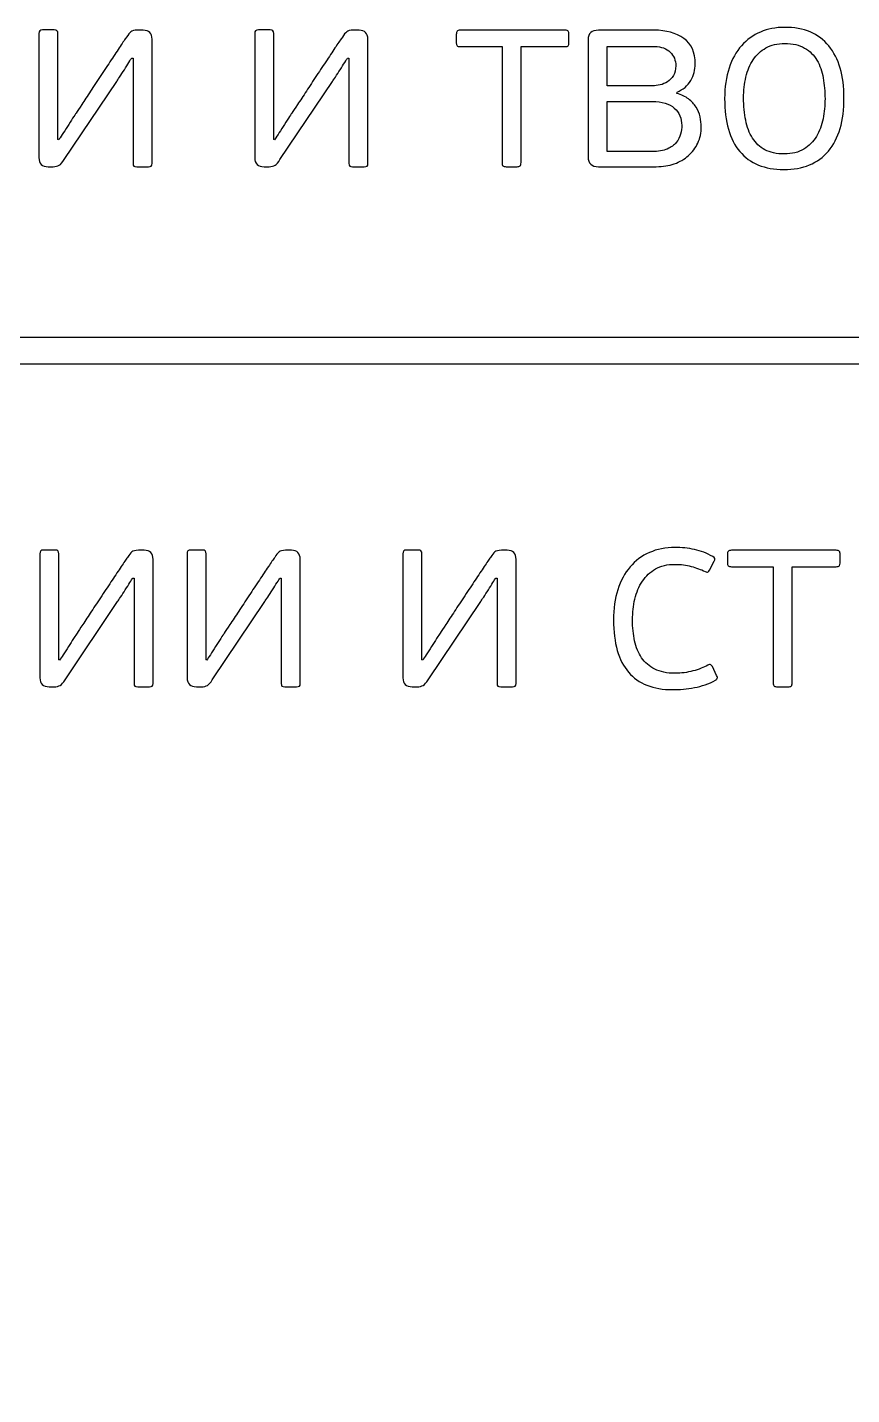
# Model space of a CAD drawing. Header units: centimetres. Extents: x -21.3 to 21.2, y -15.2 to 14.8.
# Drawn here: x 7.247 to 7.972, y -4.872 to -3.669 of the extents above; entities that cross this region are included whole.
import ezdxf

# ---------------------------------------------------------------- set-up
doc = ezdxf.new("R2010")
doc.units = ezdxf.units.CM
doc.header["$MEASUREMENT"] = 0
doc.layers.add('layer 1', color=7, linetype='Continuous')

msp = doc.modelspace()

# ---------------------------------------------------------------- linework, layer by layer
at = {"layer": 'layer 1', "color": 29}
for points, knots in [([(7.96519, -3.73098), (7.96519, -3.75141), (7.96062, -3.76704), (7.95151, -3.77787), (7.95151, -3.77787), (7.94236, -3.7887), (7.92929, -3.79411), (7.91225, -3.79411), (7.91225, -3.79411), (7.89536, -3.79411), (7.88248, -3.78881), (7.87355, -3.77821), (7.87355, -3.77821), (7.86468, -3.76761), (7.86021, -3.7521), (7.86021, -3.73167), (7.86021, -3.73167), (7.86021, -3.7216), (7.86151, -3.71264), (7.8641, -3.70479), (7.8641, -3.70479), (7.8667, -3.69694), (7.87031, -3.69038), (7.87504, -3.68512), (7.87504, -3.68512), (7.87977, -3.67986), (7.88534, -3.67586), (7.8917, -3.67311), (7.8917, -3.67311), (7.89811, -3.67037), (7.90516, -3.669), (7.91293, -3.669), (7.91293, -3.669), (7.92997, -3.669), (7.94294, -3.67445), (7.95185, -3.68535), (7.95185, -3.68535), (7.96074, -3.69625), (7.96519, -3.71146), (7.96519, -3.73098)], [0, 0, 0, 0, 0.0909091, 0.0909091, 0.0909091, 0.0909091, 0.1818182, 0.1818182, 0.1818182, 0.1818182, 0.2727273, 0.2727273, 0.2727273, 0.2727273, 0.3636364, 0.3636364, 0.3636364, 0.3636364, 0.4545455, 0.4545455, 0.4545455, 0.4545455, 0.5454545, 0.5454545, 0.5454545, 0.5454545, 0.6363636, 0.6363636, 0.6363636, 0.6363636, 0.7272727, 0.7272727, 0.7272727, 0.7272727, 0.8181818, 0.8181818, 0.8181818, 0.8181818, 1, 1, 1, 1]), ([(7.25707, -3.67449), (7.25707, -3.67235), (7.25814, -3.67129), (7.26027, -3.67129), (7.26027, -3.67129), (7.26027, -3.67129), (7.27057, -3.67129), (7.27057, -3.67129), (7.27057, -3.67129), (7.2727, -3.67129), (7.27377, -3.67235), (7.27377, -3.67449), (7.27377, -3.67449), (7.27377, -3.67449), (7.27377, -3.76781), (7.27377, -3.76781), (7.27377, -3.76781), (7.27377, -3.76781), (7.27446, -3.76804), (7.27446, -3.76804), (7.27446, -3.76804), (7.27507, -3.76712), (7.2761, -3.76556), (7.27755, -3.76334), (7.27755, -3.76334), (7.27899, -3.76113), (7.28052, -3.75877), (7.28212, -3.75625), (7.28212, -3.75625), (7.28372, -3.75374), (7.28524, -3.75134), (7.28669, -3.74905), (7.28669, -3.74905), (7.28814, -3.74676), (7.28917, -3.74524), (7.28978, -3.74447), (7.28978, -3.74447), (7.29085, -3.7428), (7.29253, -3.74025), (7.29481, -3.73681), (7.29481, -3.73681), (7.2971, -3.73338), (7.29965, -3.7295), (7.30248, -3.72515), (7.30248, -3.72515), (7.3053, -3.7208), (7.30831, -3.71623), (7.31151, -3.71142), (7.31151, -3.71142), (7.31471, -3.70662), (7.31776, -3.70205), (7.32066, -3.6977), (7.32066, -3.6977), (7.32356, -3.69336), (7.32619, -3.68939), (7.32855, -3.68581), (7.32855, -3.68581), (7.33091, -3.68222), (7.33278, -3.67952), (7.33415, -3.67769), (7.33415, -3.67769), (7.33553, -3.6754), (7.33678, -3.6738), (7.33793, -3.67288), (7.33793, -3.67288), (7.33907, -3.67197), (7.34102, -3.67151), (7.34376, -3.67151), (7.34376, -3.67151), (7.34376, -3.67151), (7.34879, -3.67151), (7.34879, -3.67151), (7.34879, -3.67151), (7.35398, -3.67151), (7.35657, -3.67418), (7.35657, -3.67952), (7.35657, -3.67952), (7.35657, -3.67952), (7.35657, -3.78862), (7.35657, -3.78862), (7.35657, -3.78862), (7.35657, -3.78984), (7.35634, -3.79064), (7.35588, -3.79102), (7.35588, -3.79102), (7.35543, -3.7914), (7.35459, -3.79159), (7.35336, -3.79159), (7.35336, -3.79159), (7.35336, -3.79159), (7.34307, -3.79159), (7.34307, -3.79159), (7.34307, -3.79159), (7.34185, -3.79159), (7.34102, -3.7914), (7.34056, -3.79102), (7.34056, -3.79102), (7.3401, -3.79064), (7.33987, -3.78984), (7.33987, -3.78862), (7.33987, -3.78862), (7.33987, -3.78862), (7.33987, -3.69599), (7.33987, -3.69599), (7.33987, -3.69599), (7.33987, -3.69599), (7.33873, -3.69599), (7.33873, -3.69599), (7.33873, -3.69599), (7.33827, -3.6966), (7.33743, -3.69789), (7.33621, -3.69987), (7.33621, -3.69987), (7.33499, -3.70186), (7.33366, -3.70399), (7.33221, -3.70628), (7.33221, -3.70628), (7.33076, -3.70856), (7.32939, -3.7107), (7.32809, -3.71269), (7.32809, -3.71269), (7.3268, -3.71466), (7.32592, -3.71596), (7.32546, -3.71657), (7.32546, -3.71657), (7.32546, -3.71657), (7.27926, -3.78542), (7.27926, -3.78542), (7.27926, -3.78542), (7.27773, -3.78786), (7.27629, -3.7895), (7.27492, -3.79033), (7.27492, -3.79033), (7.27354, -3.79117), (7.27179, -3.79159), (7.26966, -3.79159), (7.26966, -3.79159), (7.26966, -3.79159), (7.26531, -3.79159), (7.26531, -3.79159), (7.26531, -3.79159), (7.25982, -3.79159), (7.25707, -3.78893), (7.25707, -3.78359), (7.25707, -3.78359), (7.25707, -3.78359), (7.25707, -3.67449), (7.25707, -3.67449)], [0, 0, 0, 0, 0.0263158, 0.0263158, 0.0263158, 0.0263158, 0.0526316, 0.0526316, 0.0526316, 0.0526316, 0.0789474, 0.0789474, 0.0789474, 0.0789474, 0.1052632, 0.1052632, 0.1052632, 0.1052632, 0.1315789, 0.1315789, 0.1315789, 0.1315789, 0.1578947, 0.1578947, 0.1578947, 0.1578947, 0.1842105, 0.1842105, 0.1842105, 0.1842105, 0.2105263, 0.2105263, 0.2105263, 0.2105263, 0.2368421, 0.2368421, 0.2368421, 0.2368421, 0.2631579, 0.2631579, 0.2631579, 0.2631579, 0.2894737, 0.2894737, 0.2894737, 0.2894737, 0.3157895, 0.3157895, 0.3157895, 0.3157895, 0.3421053, 0.3421053, 0.3421053, 0.3421053, 0.3684211, 0.3684211, 0.3684211, 0.3684211, 0.3947368, 0.3947368, 0.3947368, 0.3947368, 0.4210526, 0.4210526, 0.4210526, 0.4210526, 0.4473684, 0.4473684, 0.4473684, 0.4473684, 0.4736842, 0.4736842, 0.4736842, 0.4736842, 0.5, 0.5, 0.5, 0.5, 0.5263158, 0.5263158, 0.5263158, 0.5263158, 0.5526316, 0.5526316, 0.5526316, 0.5526316, 0.5789474, 0.5789474, 0.5789474, 0.5789474, 0.6052632, 0.6052632, 0.6052632, 0.6052632, 0.6315789, 0.6315789, 0.6315789, 0.6315789, 0.6578947, 0.6578947, 0.6578947, 0.6578947, 0.6842105, 0.6842105, 0.6842105, 0.6842105, 0.7105263, 0.7105263, 0.7105263, 0.7105263, 0.7368421, 0.7368421, 0.7368421, 0.7368421, 0.7631579, 0.7631579, 0.7631579, 0.7631579, 0.7894737, 0.7894737, 0.7894737, 0.7894737, 0.8157895, 0.8157895, 0.8157895, 0.8157895, 0.8421053, 0.8421053, 0.8421053, 0.8421053, 0.8684211, 0.8684211, 0.8684211, 0.8684211, 0.8947368, 0.8947368, 0.8947368, 0.8947368, 0.9210526, 0.9210526, 0.9210526, 0.9210526, 0.9473684, 0.9473684, 0.9473684, 0.9473684, 1, 1, 1, 1]), ([(7.44691, -3.67449), (7.44691, -3.67235), (7.44798, -3.67129), (7.45011, -3.67129), (7.45011, -3.67129), (7.45011, -3.67129), (7.46041, -3.67129), (7.46041, -3.67129), (7.46041, -3.67129), (7.46254, -3.67129), (7.46361, -3.67235), (7.46361, -3.67449), (7.46361, -3.67449), (7.46361, -3.67449), (7.46361, -3.76781), (7.46361, -3.76781), (7.46361, -3.76781), (7.46361, -3.76781), (7.4643, -3.76804), (7.4643, -3.76804), (7.4643, -3.76804), (7.46491, -3.76712), (7.46594, -3.76556), (7.46739, -3.76334), (7.46739, -3.76334), (7.46883, -3.76113), (7.47036, -3.75877), (7.47196, -3.75625), (7.47196, -3.75625), (7.47356, -3.75374), (7.47508, -3.75134), (7.47653, -3.74905), (7.47653, -3.74905), (7.47798, -3.74676), (7.47901, -3.74524), (7.47962, -3.74447), (7.47962, -3.74447), (7.48069, -3.7428), (7.48237, -3.74025), (7.48465, -3.73681), (7.48465, -3.73681), (7.48694, -3.73338), (7.48949, -3.7295), (7.49232, -3.72515), (7.49232, -3.72515), (7.49514, -3.7208), (7.49815, -3.71623), (7.50135, -3.71142), (7.50135, -3.71142), (7.50455, -3.70662), (7.5076, -3.70205), (7.5105, -3.6977), (7.5105, -3.6977), (7.5134, -3.69336), (7.51603, -3.68939), (7.51839, -3.68581), (7.51839, -3.68581), (7.52075, -3.68222), (7.52262, -3.67952), (7.52399, -3.67769), (7.52399, -3.67769), (7.52537, -3.6754), (7.52662, -3.6738), (7.52777, -3.67288), (7.52777, -3.67288), (7.52891, -3.67197), (7.53086, -3.67151), (7.5336, -3.67151), (7.5336, -3.67151), (7.5336, -3.67151), (7.53863, -3.67151), (7.53863, -3.67151), (7.53863, -3.67151), (7.54382, -3.67151), (7.54641, -3.67418), (7.54641, -3.67952), (7.54641, -3.67952), (7.54641, -3.67952), (7.54641, -3.78862), (7.54641, -3.78862), (7.54641, -3.78862), (7.54641, -3.78984), (7.54618, -3.79064), (7.54572, -3.79102), (7.54572, -3.79102), (7.54526, -3.7914), (7.54443, -3.79159), (7.5432, -3.79159), (7.5432, -3.79159), (7.5432, -3.79159), (7.53291, -3.79159), (7.53291, -3.79159), (7.53291, -3.79159), (7.53169, -3.79159), (7.53086, -3.7914), (7.5304, -3.79102), (7.5304, -3.79102), (7.52994, -3.79064), (7.52971, -3.78984), (7.52971, -3.78862), (7.52971, -3.78862), (7.52971, -3.78862), (7.52971, -3.69599), (7.52971, -3.69599), (7.52971, -3.69599), (7.52971, -3.69599), (7.52857, -3.69599), (7.52857, -3.69599), (7.52857, -3.69599), (7.52811, -3.6966), (7.52727, -3.69789), (7.52605, -3.69987), (7.52605, -3.69987), (7.52483, -3.70186), (7.5235, -3.70399), (7.52205, -3.70628), (7.52205, -3.70628), (7.5206, -3.70856), (7.51923, -3.7107), (7.51793, -3.71269), (7.51793, -3.71269), (7.51664, -3.71466), (7.51576, -3.71596), (7.5153, -3.71657), (7.5153, -3.71657), (7.5153, -3.71657), (7.4691, -3.78542), (7.4691, -3.78542), (7.4691, -3.78542), (7.46757, -3.78786), (7.46613, -3.7895), (7.46476, -3.79033), (7.46476, -3.79033), (7.46338, -3.79117), (7.46163, -3.79159), (7.4595, -3.79159), (7.4595, -3.79159), (7.4595, -3.79159), (7.45515, -3.79159), (7.45515, -3.79159), (7.45515, -3.79159), (7.44966, -3.79159), (7.44691, -3.78893), (7.44691, -3.78359), (7.44691, -3.78359), (7.44691, -3.78359), (7.44691, -3.67449), (7.44691, -3.67449)], [0, 0, 0, 0, 0.0263158, 0.0263158, 0.0263158, 0.0263158, 0.0526316, 0.0526316, 0.0526316, 0.0526316, 0.0789474, 0.0789474, 0.0789474, 0.0789474, 0.1052632, 0.1052632, 0.1052632, 0.1052632, 0.1315789, 0.1315789, 0.1315789, 0.1315789, 0.1578947, 0.1578947, 0.1578947, 0.1578947, 0.1842105, 0.1842105, 0.1842105, 0.1842105, 0.2105263, 0.2105263, 0.2105263, 0.2105263, 0.2368421, 0.2368421, 0.2368421, 0.2368421, 0.2631579, 0.2631579, 0.2631579, 0.2631579, 0.2894737, 0.2894737, 0.2894737, 0.2894737, 0.3157895, 0.3157895, 0.3157895, 0.3157895, 0.3421053, 0.3421053, 0.3421053, 0.3421053, 0.3684211, 0.3684211, 0.3684211, 0.3684211, 0.3947368, 0.3947368, 0.3947368, 0.3947368, 0.4210526, 0.4210526, 0.4210526, 0.4210526, 0.4473684, 0.4473684, 0.4473684, 0.4473684, 0.4736842, 0.4736842, 0.4736842, 0.4736842, 0.5, 0.5, 0.5, 0.5, 0.5263158, 0.5263158, 0.5263158, 0.5263158, 0.5526316, 0.5526316, 0.5526316, 0.5526316, 0.5789474, 0.5789474, 0.5789474, 0.5789474, 0.6052632, 0.6052632, 0.6052632, 0.6052632, 0.6315789, 0.6315789, 0.6315789, 0.6315789, 0.6578947, 0.6578947, 0.6578947, 0.6578947, 0.6842105, 0.6842105, 0.6842105, 0.6842105, 0.7105263, 0.7105263, 0.7105263, 0.7105263, 0.7368421, 0.7368421, 0.7368421, 0.7368421, 0.7631579, 0.7631579, 0.7631579, 0.7631579, 0.7894737, 0.7894737, 0.7894737, 0.7894737, 0.8157895, 0.8157895, 0.8157895, 0.8157895, 0.8421053, 0.8421053, 0.8421053, 0.8421053, 0.8684211, 0.8684211, 0.8684211, 0.8684211, 0.8947368, 0.8947368, 0.8947368, 0.8947368, 0.9210526, 0.9210526, 0.9210526, 0.9210526, 0.9473684, 0.9473684, 0.9473684, 0.9473684, 1, 1, 1, 1]), ([(7.68112, -3.78793), (7.68112, -3.78946), (7.68086, -3.79045), (7.68032, -3.7909), (7.68032, -3.7909), (7.67979, -3.79136), (7.67888, -3.79159), (7.67766, -3.79159), (7.67766, -3.79159), (7.67766, -3.79159), (7.66812, -3.79159), (7.66812, -3.79159), (7.66812, -3.79159), (7.66676, -3.79159), (7.66576, -3.79136), (7.66523, -3.7909), (7.66523, -3.7909), (7.6647, -3.79045), (7.66443, -3.78946), (7.66443, -3.78793), (7.66443, -3.78793), (7.66443, -3.78793), (7.66443, -3.68592), (7.66443, -3.68592), (7.66443, -3.68592), (7.66443, -3.68592), (7.62783, -3.68592), (7.62783, -3.68592), (7.62783, -3.68592), (7.62631, -3.68592), (7.62532, -3.68565), (7.62486, -3.68512), (7.62486, -3.68512), (7.6244, -3.68459), (7.62418, -3.68379), (7.62418, -3.68272), (7.62418, -3.68272), (7.62418, -3.68272), (7.62418, -3.67517), (7.62418, -3.67517), (7.62418, -3.67517), (7.62418, -3.67395), (7.6244, -3.67304), (7.62486, -3.67243), (7.62486, -3.67243), (7.62532, -3.67182), (7.62631, -3.67151), (7.62783, -3.67151), (7.62783, -3.67151), (7.62783, -3.67151), (7.71978, -3.67151), (7.71978, -3.67151), (7.71978, -3.67151), (7.7213, -3.67151), (7.72226, -3.67182), (7.72264, -3.67243), (7.72264, -3.67243), (7.72302, -3.67304), (7.72321, -3.67395), (7.72321, -3.67517), (7.72321, -3.67517), (7.72321, -3.67517), (7.72321, -3.68272), (7.72321, -3.68272), (7.72321, -3.68272), (7.72321, -3.68379), (7.72302, -3.68459), (7.72264, -3.68512), (7.72264, -3.68512), (7.72226, -3.68565), (7.7213, -3.68592), (7.71978, -3.68592), (7.71978, -3.68592), (7.71978, -3.68592), (7.68112, -3.68592), (7.68112, -3.68592), (7.68112, -3.68592), (7.68112, -3.68592), (7.68112, -3.78793), (7.68112, -3.78793)], [0, 0, 0, 0, 0.047619, 0.047619, 0.047619, 0.047619, 0.0952381, 0.0952381, 0.0952381, 0.0952381, 0.1428571, 0.1428571, 0.1428571, 0.1428571, 0.1904762, 0.1904762, 0.1904762, 0.1904762, 0.2380952, 0.2380952, 0.2380952, 0.2380952, 0.2857143, 0.2857143, 0.2857143, 0.2857143, 0.3333333, 0.3333333, 0.3333333, 0.3333333, 0.3809524, 0.3809524, 0.3809524, 0.3809524, 0.4285714, 0.4285714, 0.4285714, 0.4285714, 0.4761905, 0.4761905, 0.4761905, 0.4761905, 0.5238095, 0.5238095, 0.5238095, 0.5238095, 0.5714286, 0.5714286, 0.5714286, 0.5714286, 0.6190476, 0.6190476, 0.6190476, 0.6190476, 0.6666667, 0.6666667, 0.6666667, 0.6666667, 0.7142857, 0.7142857, 0.7142857, 0.7142857, 0.7619048, 0.7619048, 0.7619048, 0.7619048, 0.8095238, 0.8095238, 0.8095238, 0.8095238, 0.8571429, 0.8571429, 0.8571429, 0.8571429, 0.9047619, 0.9047619, 0.9047619, 0.9047619, 1, 1, 1, 1]), ([(7.81813, -3.72709), (7.82225, -3.72831), (7.82568, -3.72995), (7.82842, -3.73201), (7.82842, -3.73201), (7.83117, -3.73407), (7.83338, -3.73643), (7.83505, -3.7391), (7.83505, -3.7391), (7.83673, -3.74177), (7.83791, -3.74463), (7.8386, -3.74768), (7.8386, -3.74768), (7.83929, -3.75073), (7.83963, -3.7537), (7.83963, -3.7566), (7.83963, -3.7566), (7.83963, -3.76178), (7.83864, -3.76651), (7.83666, -3.77078), (7.83666, -3.77078), (7.83467, -3.77505), (7.83193, -3.77875), (7.82842, -3.78187), (7.82842, -3.78187), (7.82491, -3.785), (7.82076, -3.7874), (7.81596, -3.78907), (7.81596, -3.78907), (7.81116, -3.79075), (7.80586, -3.79159), (7.80006, -3.79159), (7.80006, -3.79159), (7.80006, -3.79159), (7.74928, -3.79159), (7.74928, -3.79159), (7.74928, -3.79159), (7.74318, -3.79159), (7.74014, -3.78877), (7.74014, -3.78313), (7.74014, -3.78313), (7.74014, -3.78313), (7.74014, -3.67998), (7.74014, -3.67998), (7.74014, -3.67998), (7.74014, -3.67433), (7.74318, -3.67151), (7.74928, -3.67151), (7.74928, -3.67151), (7.74928, -3.67151), (7.79823, -3.67151), (7.79823, -3.67151), (7.79823, -3.67151), (7.80876, -3.67151), (7.8174, -3.67392), (7.82419, -3.67872), (7.82419, -3.67872), (7.83098, -3.68352), (7.83437, -3.69103), (7.83437, -3.70125), (7.83437, -3.70125), (7.83437, -3.70628), (7.83303, -3.71112), (7.83037, -3.71577), (7.83037, -3.71577), (7.8277, -3.72042), (7.8237, -3.72381), (7.81836, -3.72595), (7.81836, -3.72595), (7.81836, -3.72595), (7.81813, -3.72709), (7.81813, -3.72709)], [0, 0, 0, 0, 0.0526316, 0.0526316, 0.0526316, 0.0526316, 0.1052632, 0.1052632, 0.1052632, 0.1052632, 0.1578947, 0.1578947, 0.1578947, 0.1578947, 0.2105263, 0.2105263, 0.2105263, 0.2105263, 0.2631579, 0.2631579, 0.2631579, 0.2631579, 0.3157895, 0.3157895, 0.3157895, 0.3157895, 0.3684211, 0.3684211, 0.3684211, 0.3684211, 0.4210526, 0.4210526, 0.4210526, 0.4210526, 0.4736842, 0.4736842, 0.4736842, 0.4736842, 0.5263158, 0.5263158, 0.5263158, 0.5263158, 0.5789474, 0.5789474, 0.5789474, 0.5789474, 0.6315789, 0.6315789, 0.6315789, 0.6315789, 0.6842105, 0.6842105, 0.6842105, 0.6842105, 0.7368421, 0.7368421, 0.7368421, 0.7368421, 0.7894737, 0.7894737, 0.7894737, 0.7894737, 0.8421053, 0.8421053, 0.8421053, 0.8421053, 0.8947368, 0.8947368, 0.8947368, 0.8947368, 1, 1, 1, 1]), ([(7.75683, -3.72046), (7.75683, -3.72046), (7.79709, -3.72046), (7.79709, -3.72046), (7.79709, -3.72046), (7.79892, -3.72046), (7.80102, -3.72019), (7.80338, -3.71966), (7.80338, -3.71966), (7.80574, -3.71913), (7.80795, -3.71817), (7.81001, -3.71684), (7.81001, -3.71684), (7.81207, -3.71546), (7.81379, -3.71364), (7.81516, -3.71139), (7.81516, -3.71139), (7.81653, -3.7091), (7.81722, -3.7062), (7.81722, -3.70273), (7.81722, -3.70273), (7.81722, -3.69804), (7.81558, -3.69408), (7.8123, -3.6908), (7.8123, -3.6908), (7.80902, -3.68756), (7.80448, -3.68592), (7.79869, -3.68592), (7.79869, -3.68592), (7.79869, -3.68592), (7.75683, -3.68592), (7.75683, -3.68592), (7.75683, -3.68592), (7.75683, -3.68592), (7.75683, -3.72046), (7.75683, -3.72046)], [0, 0, 0, 0, 0.1, 0.1, 0.1, 0.1, 0.2, 0.2, 0.2, 0.2, 0.3, 0.3, 0.3, 0.3, 0.4, 0.4, 0.4, 0.4, 0.5, 0.5, 0.5, 0.5, 0.6, 0.6, 0.6, 0.6, 0.7, 0.7, 0.7, 0.7, 0.8, 0.8, 0.8, 0.8, 1, 1, 1, 1]), ([(7.9485, -3.73178), (7.9485, -3.72553), (7.94797, -3.71943), (7.9469, -3.71356), (7.9469, -3.71356), (7.94583, -3.70765), (7.944, -3.70247), (7.94141, -3.69797), (7.94141, -3.69797), (7.93882, -3.69347), (7.9352, -3.68985), (7.93055, -3.68718), (7.93055, -3.68718), (7.9259, -3.68451), (7.92006, -3.68318), (7.91305, -3.68318), (7.91305, -3.68318), (7.90664, -3.68318), (7.90115, -3.68447), (7.89658, -3.68707), (7.89658, -3.68707), (7.89201, -3.68966), (7.88827, -3.69316), (7.88537, -3.69751), (7.88537, -3.69751), (7.88248, -3.70186), (7.88034, -3.70693), (7.87897, -3.71276), (7.87897, -3.71276), (7.8776, -3.71855), (7.87691, -3.72469), (7.87691, -3.73109), (7.87691, -3.73109), (7.87691, -3.73826), (7.87752, -3.74486), (7.87874, -3.7508), (7.87874, -3.7508), (7.87996, -3.75679), (7.88194, -3.76197), (7.88469, -3.76639), (7.88469, -3.76639), (7.88743, -3.77082), (7.89109, -3.77428), (7.89567, -3.77673), (7.89567, -3.77673), (7.90024, -3.77916), (7.90588, -3.78038), (7.91259, -3.78038), (7.91259, -3.78038), (7.91945, -3.78038), (7.92521, -3.77897), (7.92986, -3.77616), (7.92986, -3.77616), (7.93451, -3.77333), (7.93821, -3.7696), (7.94095, -3.76502), (7.94095, -3.76502), (7.9437, -3.76045), (7.94564, -3.75522), (7.94678, -3.74943), (7.94678, -3.74943), (7.94793, -3.74363), (7.9485, -3.73773), (7.9485, -3.73178)], [0, 0, 0, 0, 0.0588235, 0.0588235, 0.0588235, 0.0588235, 0.1176471, 0.1176471, 0.1176471, 0.1176471, 0.1764706, 0.1764706, 0.1764706, 0.1764706, 0.2352941, 0.2352941, 0.2352941, 0.2352941, 0.2941176, 0.2941176, 0.2941176, 0.2941176, 0.3529412, 0.3529412, 0.3529412, 0.3529412, 0.4117647, 0.4117647, 0.4117647, 0.4117647, 0.4705882, 0.4705882, 0.4705882, 0.4705882, 0.5294118, 0.5294118, 0.5294118, 0.5294118, 0.5882353, 0.5882353, 0.5882353, 0.5882353, 0.6470588, 0.6470588, 0.6470588, 0.6470588, 0.7058824, 0.7058824, 0.7058824, 0.7058824, 0.7647059, 0.7647059, 0.7647059, 0.7647059, 0.8235294, 0.8235294, 0.8235294, 0.8235294, 0.8823529, 0.8823529, 0.8823529, 0.8823529, 1, 1, 1, 1]), ([(7.82248, -3.75545), (7.82248, -3.74905), (7.8203, -3.7439), (7.81596, -3.74002), (7.81596, -3.74002), (7.81161, -3.73613), (7.80509, -3.73418), (7.7964, -3.73418), (7.7964, -3.73418), (7.7964, -3.73418), (7.75683, -3.73418), (7.75683, -3.73418), (7.75683, -3.73418), (7.75683, -3.73418), (7.75683, -3.77833), (7.75683, -3.77833), (7.75683, -3.77833), (7.75683, -3.77833), (7.7964, -3.77833), (7.7964, -3.77833), (7.7964, -3.77833), (7.80189, -3.77833), (7.80635, -3.77756), (7.80978, -3.77604), (7.80978, -3.77604), (7.81321, -3.77451), (7.81584, -3.77261), (7.81767, -3.77032), (7.81767, -3.77032), (7.8195, -3.76804), (7.82076, -3.76556), (7.82145, -3.76289), (7.82145, -3.76289), (7.82213, -3.76022), (7.82248, -3.75774), (7.82248, -3.75545)], [0, 0, 0, 0, 0.1, 0.1, 0.1, 0.1, 0.2, 0.2, 0.2, 0.2, 0.3, 0.3, 0.3, 0.3, 0.4, 0.4, 0.4, 0.4, 0.5, 0.5, 0.5, 0.5, 0.6, 0.6, 0.6, 0.6, 0.7, 0.7, 0.7, 0.7, 0.8, 0.8, 0.8, 0.8, 1, 1, 1, 1]), ([(3.2485, -3.96525), (3.2485, -3.96525), (10.17123, -3.96525), (10.17123, -3.96525), (10.17123, -3.96525), (10.17123, -3.96525), (10.17123, -3.94149), (10.17123, -3.94149), (10.17123, -3.94149), (10.17123, -3.94149), (3.2485, -3.94149), (3.2485, -3.94149), (3.2485, -3.94149), (3.2485, -3.94149), (3.2485, -3.96525), (3.2485, -3.96525)], [0, 0, 0, 0, 0.2, 0.2, 0.2, 0.2, 0.4, 0.4, 0.4, 0.4, 0.6, 0.6, 0.6, 0.6, 1, 1, 1, 1]), ([(7.25794, -4.13212), (7.25794, -4.12998), (7.25901, -4.12892), (7.26114, -4.12892), (7.26114, -4.12892), (7.26114, -4.12892), (7.27144, -4.12892), (7.27144, -4.12892), (7.27144, -4.12892), (7.27357, -4.12892), (7.27464, -4.12998), (7.27464, -4.13212), (7.27464, -4.13212), (7.27464, -4.13212), (7.27464, -4.22544), (7.27464, -4.22544), (7.27464, -4.22544), (7.27464, -4.22544), (7.27532, -4.22567), (7.27532, -4.22567), (7.27532, -4.22567), (7.27594, -4.22475), (7.27696, -4.22319), (7.27841, -4.22098), (7.27841, -4.22098), (7.27986, -4.21877), (7.28138, -4.21641), (7.28299, -4.21389), (7.28299, -4.21389), (7.28459, -4.21137), (7.28611, -4.20897), (7.28756, -4.20668), (7.28756, -4.20668), (7.28901, -4.2044), (7.29004, -4.20287), (7.29065, -4.20211), (7.29065, -4.20211), (7.29172, -4.20043), (7.29339, -4.19788), (7.29568, -4.19445), (7.29568, -4.19445), (7.29797, -4.19102), (7.30052, -4.18713), (7.30334, -4.18278), (7.30334, -4.18278), (7.30616, -4.17844), (7.30917, -4.17386), (7.31238, -4.16906), (7.31238, -4.16906), (7.31558, -4.16426), (7.31863, -4.15968), (7.32153, -4.15534), (7.32153, -4.15534), (7.32442, -4.15099), (7.32705, -4.14702), (7.32942, -4.14344), (7.32942, -4.14344), (7.33178, -4.13986), (7.33365, -4.13715), (7.33502, -4.13532), (7.33502, -4.13532), (7.33639, -4.13303), (7.33765, -4.13143), (7.33879, -4.13052), (7.33879, -4.13052), (7.33994, -4.1296), (7.34188, -4.12915), (7.34463, -4.12915), (7.34463, -4.12915), (7.34463, -4.12915), (7.34966, -4.12915), (7.34966, -4.12915), (7.34966, -4.12915), (7.35484, -4.12915), (7.35744, -4.13182), (7.35744, -4.13715), (7.35744, -4.13715), (7.35744, -4.13715), (7.35744, -4.24625), (7.35744, -4.24625), (7.35744, -4.24625), (7.35744, -4.24747), (7.35721, -4.24827), (7.35675, -4.24866), (7.35675, -4.24866), (7.35629, -4.24904), (7.35545, -4.24923), (7.35424, -4.24923), (7.35424, -4.24923), (7.35424, -4.24923), (7.34394, -4.24923), (7.34394, -4.24923), (7.34394, -4.24923), (7.34272, -4.24923), (7.34188, -4.24904), (7.34142, -4.24866), (7.34142, -4.24866), (7.34097, -4.24827), (7.34074, -4.24747), (7.34074, -4.24625), (7.34074, -4.24625), (7.34074, -4.24625), (7.34074, -4.15362), (7.34074, -4.15362), (7.34074, -4.15362), (7.34074, -4.15362), (7.33959, -4.15362), (7.33959, -4.15362), (7.33959, -4.15362), (7.33914, -4.15423), (7.3383, -4.15553), (7.33708, -4.15751), (7.33708, -4.15751), (7.33586, -4.15949), (7.33453, -4.16163), (7.33308, -4.16391), (7.33308, -4.16391), (7.33163, -4.1662), (7.33026, -4.16834), (7.32896, -4.17032), (7.32896, -4.17032), (7.32766, -4.1723), (7.32679, -4.1736), (7.32633, -4.1742), (7.32633, -4.1742), (7.32633, -4.1742), (7.28013, -4.24305), (7.28013, -4.24305), (7.28013, -4.24305), (7.2786, -4.24549), (7.27715, -4.24713), (7.27578, -4.24797), (7.27578, -4.24797), (7.27441, -4.24881), (7.27265, -4.24923), (7.27052, -4.24923), (7.27052, -4.24923), (7.27052, -4.24923), (7.26618, -4.24923), (7.26618, -4.24923), (7.26618, -4.24923), (7.26069, -4.24923), (7.25794, -4.24656), (7.25794, -4.24122), (7.25794, -4.24122), (7.25794, -4.24122), (7.25794, -4.13212), (7.25794, -4.13212)], [0, 0, 0, 0, 0.0263158, 0.0263158, 0.0263158, 0.0263158, 0.0526316, 0.0526316, 0.0526316, 0.0526316, 0.0789474, 0.0789474, 0.0789474, 0.0789474, 0.1052632, 0.1052632, 0.1052632, 0.1052632, 0.1315789, 0.1315789, 0.1315789, 0.1315789, 0.1578947, 0.1578947, 0.1578947, 0.1578947, 0.1842105, 0.1842105, 0.1842105, 0.1842105, 0.2105263, 0.2105263, 0.2105263, 0.2105263, 0.2368421, 0.2368421, 0.2368421, 0.2368421, 0.2631579, 0.2631579, 0.2631579, 0.2631579, 0.2894737, 0.2894737, 0.2894737, 0.2894737, 0.3157895, 0.3157895, 0.3157895, 0.3157895, 0.3421053, 0.3421053, 0.3421053, 0.3421053, 0.3684211, 0.3684211, 0.3684211, 0.3684211, 0.3947368, 0.3947368, 0.3947368, 0.3947368, 0.4210526, 0.4210526, 0.4210526, 0.4210526, 0.4473684, 0.4473684, 0.4473684, 0.4473684, 0.4736842, 0.4736842, 0.4736842, 0.4736842, 0.5, 0.5, 0.5, 0.5, 0.5263158, 0.5263158, 0.5263158, 0.5263158, 0.5526316, 0.5526316, 0.5526316, 0.5526316, 0.5789474, 0.5789474, 0.5789474, 0.5789474, 0.6052632, 0.6052632, 0.6052632, 0.6052632, 0.6315789, 0.6315789, 0.6315789, 0.6315789, 0.6578947, 0.6578947, 0.6578947, 0.6578947, 0.6842105, 0.6842105, 0.6842105, 0.6842105, 0.7105263, 0.7105263, 0.7105263, 0.7105263, 0.7368421, 0.7368421, 0.7368421, 0.7368421, 0.7631579, 0.7631579, 0.7631579, 0.7631579, 0.7894737, 0.7894737, 0.7894737, 0.7894737, 0.8157895, 0.8157895, 0.8157895, 0.8157895, 0.8421053, 0.8421053, 0.8421053, 0.8421053, 0.8684211, 0.8684211, 0.8684211, 0.8684211, 0.8947368, 0.8947368, 0.8947368, 0.8947368, 0.9210526, 0.9210526, 0.9210526, 0.9210526, 0.9473684, 0.9473684, 0.9473684, 0.9473684, 1, 1, 1, 1]), ([(7.3874, -4.13212), (7.3874, -4.12998), (7.38847, -4.12892), (7.3906, -4.12892), (7.3906, -4.12892), (7.3906, -4.12892), (7.4009, -4.12892), (7.4009, -4.12892), (7.4009, -4.12892), (7.40303, -4.12892), (7.4041, -4.12998), (7.4041, -4.13212), (7.4041, -4.13212), (7.4041, -4.13212), (7.4041, -4.22544), (7.4041, -4.22544), (7.4041, -4.22544), (7.4041, -4.22544), (7.40478, -4.22567), (7.40478, -4.22567), (7.40478, -4.22567), (7.40539, -4.22475), (7.40642, -4.22319), (7.40787, -4.22098), (7.40787, -4.22098), (7.40932, -4.21877), (7.41084, -4.21641), (7.41244, -4.21389), (7.41244, -4.21389), (7.41405, -4.21137), (7.41557, -4.20897), (7.41702, -4.20668), (7.41702, -4.20668), (7.41847, -4.2044), (7.4195, -4.20287), (7.42011, -4.20211), (7.42011, -4.20211), (7.42118, -4.20043), (7.42285, -4.19788), (7.42514, -4.19445), (7.42514, -4.19445), (7.42742, -4.19102), (7.42998, -4.18713), (7.4328, -4.18278), (7.4328, -4.18278), (7.43562, -4.17844), (7.43863, -4.17386), (7.44184, -4.16906), (7.44184, -4.16906), (7.44504, -4.16426), (7.44808, -4.15968), (7.45098, -4.15534), (7.45098, -4.15534), (7.45388, -4.15099), (7.45651, -4.14702), (7.45888, -4.14344), (7.45888, -4.14344), (7.46124, -4.13986), (7.46311, -4.13715), (7.46448, -4.13532), (7.46448, -4.13532), (7.46585, -4.13303), (7.46711, -4.13143), (7.46825, -4.13052), (7.46825, -4.13052), (7.4694, -4.1296), (7.47134, -4.12915), (7.47408, -4.12915), (7.47408, -4.12915), (7.47408, -4.12915), (7.47912, -4.12915), (7.47912, -4.12915), (7.47912, -4.12915), (7.4843, -4.12915), (7.48689, -4.13182), (7.48689, -4.13715), (7.48689, -4.13715), (7.48689, -4.13715), (7.48689, -4.24625), (7.48689, -4.24625), (7.48689, -4.24625), (7.48689, -4.24747), (7.48667, -4.24827), (7.48621, -4.24866), (7.48621, -4.24866), (7.48575, -4.24904), (7.48491, -4.24923), (7.48369, -4.24923), (7.48369, -4.24923), (7.48369, -4.24923), (7.4734, -4.24923), (7.4734, -4.24923), (7.4734, -4.24923), (7.47218, -4.24923), (7.47134, -4.24904), (7.47088, -4.24866), (7.47088, -4.24866), (7.47043, -4.24827), (7.4702, -4.24747), (7.4702, -4.24625), (7.4702, -4.24625), (7.4702, -4.24625), (7.4702, -4.15362), (7.4702, -4.15362), (7.4702, -4.15362), (7.4702, -4.15362), (7.46905, -4.15362), (7.46905, -4.15362), (7.46905, -4.15362), (7.4686, -4.15423), (7.46776, -4.15553), (7.46654, -4.15751), (7.46654, -4.15751), (7.46532, -4.15949), (7.46398, -4.16163), (7.46253, -4.16391), (7.46253, -4.16391), (7.46108, -4.1662), (7.45972, -4.16834), (7.45842, -4.17032), (7.45842, -4.17032), (7.45712, -4.1723), (7.45625, -4.1736), (7.45579, -4.1742), (7.45579, -4.1742), (7.45579, -4.1742), (7.40959, -4.24305), (7.40959, -4.24305), (7.40959, -4.24305), (7.40806, -4.24549), (7.40661, -4.24713), (7.40524, -4.24797), (7.40524, -4.24797), (7.40387, -4.24881), (7.40211, -4.24923), (7.39998, -4.24923), (7.39998, -4.24923), (7.39998, -4.24923), (7.39563, -4.24923), (7.39563, -4.24923), (7.39563, -4.24923), (7.39015, -4.24923), (7.3874, -4.24656), (7.3874, -4.24122), (7.3874, -4.24122), (7.3874, -4.24122), (7.3874, -4.13212), (7.3874, -4.13212)], [0, 0, 0, 0, 0.0263158, 0.0263158, 0.0263158, 0.0263158, 0.0526316, 0.0526316, 0.0526316, 0.0526316, 0.0789474, 0.0789474, 0.0789474, 0.0789474, 0.1052632, 0.1052632, 0.1052632, 0.1052632, 0.1315789, 0.1315789, 0.1315789, 0.1315789, 0.1578947, 0.1578947, 0.1578947, 0.1578947, 0.1842105, 0.1842105, 0.1842105, 0.1842105, 0.2105263, 0.2105263, 0.2105263, 0.2105263, 0.2368421, 0.2368421, 0.2368421, 0.2368421, 0.2631579, 0.2631579, 0.2631579, 0.2631579, 0.2894737, 0.2894737, 0.2894737, 0.2894737, 0.3157895, 0.3157895, 0.3157895, 0.3157895, 0.3421053, 0.3421053, 0.3421053, 0.3421053, 0.3684211, 0.3684211, 0.3684211, 0.3684211, 0.3947368, 0.3947368, 0.3947368, 0.3947368, 0.4210526, 0.4210526, 0.4210526, 0.4210526, 0.4473684, 0.4473684, 0.4473684, 0.4473684, 0.4736842, 0.4736842, 0.4736842, 0.4736842, 0.5, 0.5, 0.5, 0.5, 0.5263158, 0.5263158, 0.5263158, 0.5263158, 0.5526316, 0.5526316, 0.5526316, 0.5526316, 0.5789474, 0.5789474, 0.5789474, 0.5789474, 0.6052632, 0.6052632, 0.6052632, 0.6052632, 0.6315789, 0.6315789, 0.6315789, 0.6315789, 0.6578947, 0.6578947, 0.6578947, 0.6578947, 0.6842105, 0.6842105, 0.6842105, 0.6842105, 0.7105263, 0.7105263, 0.7105263, 0.7105263, 0.7368421, 0.7368421, 0.7368421, 0.7368421, 0.7631579, 0.7631579, 0.7631579, 0.7631579, 0.7894737, 0.7894737, 0.7894737, 0.7894737, 0.8157895, 0.8157895, 0.8157895, 0.8157895, 0.8421053, 0.8421053, 0.8421053, 0.8421053, 0.8684211, 0.8684211, 0.8684211, 0.8684211, 0.8947368, 0.8947368, 0.8947368, 0.8947368, 0.9210526, 0.9210526, 0.9210526, 0.9210526, 0.9473684, 0.9473684, 0.9473684, 0.9473684, 1, 1, 1, 1]), ([(7.57724, -4.13212), (7.57724, -4.12998), (7.57831, -4.12892), (7.58044, -4.12892), (7.58044, -4.12892), (7.58044, -4.12892), (7.59074, -4.12892), (7.59074, -4.12892), (7.59074, -4.12892), (7.59287, -4.12892), (7.59394, -4.12998), (7.59394, -4.13212), (7.59394, -4.13212), (7.59394, -4.13212), (7.59394, -4.22544), (7.59394, -4.22544), (7.59394, -4.22544), (7.59394, -4.22544), (7.59462, -4.22567), (7.59462, -4.22567), (7.59462, -4.22567), (7.59523, -4.22475), (7.59626, -4.22319), (7.59771, -4.22098), (7.59771, -4.22098), (7.59916, -4.21877), (7.60068, -4.21641), (7.60228, -4.21389), (7.60228, -4.21389), (7.60389, -4.21137), (7.60541, -4.20897), (7.60686, -4.20668), (7.60686, -4.20668), (7.60831, -4.2044), (7.60934, -4.20287), (7.60995, -4.20211), (7.60995, -4.20211), (7.61102, -4.20043), (7.61269, -4.19788), (7.61498, -4.19445), (7.61498, -4.19445), (7.61726, -4.19102), (7.61982, -4.18713), (7.62264, -4.18278), (7.62264, -4.18278), (7.62546, -4.17844), (7.62847, -4.17386), (7.63168, -4.16906), (7.63168, -4.16906), (7.63488, -4.16426), (7.63792, -4.15968), (7.64082, -4.15534), (7.64082, -4.15534), (7.64372, -4.15099), (7.64635, -4.14702), (7.64872, -4.14344), (7.64872, -4.14344), (7.65108, -4.13986), (7.65295, -4.13715), (7.65432, -4.13532), (7.65432, -4.13532), (7.65569, -4.13303), (7.65695, -4.13143), (7.65809, -4.13052), (7.65809, -4.13052), (7.65924, -4.1296), (7.66118, -4.12915), (7.66392, -4.12915), (7.66392, -4.12915), (7.66392, -4.12915), (7.66896, -4.12915), (7.66896, -4.12915), (7.66896, -4.12915), (7.67414, -4.12915), (7.67673, -4.13182), (7.67673, -4.13715), (7.67673, -4.13715), (7.67673, -4.13715), (7.67673, -4.24625), (7.67673, -4.24625), (7.67673, -4.24625), (7.67673, -4.24747), (7.67651, -4.24827), (7.67605, -4.24866), (7.67605, -4.24866), (7.67559, -4.24904), (7.67475, -4.24923), (7.67353, -4.24923), (7.67353, -4.24923), (7.67353, -4.24923), (7.66324, -4.24923), (7.66324, -4.24923), (7.66324, -4.24923), (7.66202, -4.24923), (7.66118, -4.24904), (7.66072, -4.24866), (7.66072, -4.24866), (7.66027, -4.24827), (7.66004, -4.24747), (7.66004, -4.24625), (7.66004, -4.24625), (7.66004, -4.24625), (7.66004, -4.15362), (7.66004, -4.15362), (7.66004, -4.15362), (7.66004, -4.15362), (7.65889, -4.15362), (7.65889, -4.15362), (7.65889, -4.15362), (7.65844, -4.15423), (7.6576, -4.15553), (7.65638, -4.15751), (7.65638, -4.15751), (7.65516, -4.15949), (7.65382, -4.16163), (7.65237, -4.16391), (7.65237, -4.16391), (7.65092, -4.1662), (7.64956, -4.16834), (7.64826, -4.17032), (7.64826, -4.17032), (7.64696, -4.1723), (7.64609, -4.1736), (7.64563, -4.1742), (7.64563, -4.1742), (7.64563, -4.1742), (7.59943, -4.24305), (7.59943, -4.24305), (7.59943, -4.24305), (7.5979, -4.24549), (7.59645, -4.24713), (7.59508, -4.24797), (7.59508, -4.24797), (7.59371, -4.24881), (7.59195, -4.24923), (7.58982, -4.24923), (7.58982, -4.24923), (7.58982, -4.24923), (7.58547, -4.24923), (7.58547, -4.24923), (7.58547, -4.24923), (7.57998, -4.24923), (7.57724, -4.24656), (7.57724, -4.24122), (7.57724, -4.24122), (7.57724, -4.24122), (7.57724, -4.13212), (7.57724, -4.13212)], [0, 0, 0, 0, 0.0263158, 0.0263158, 0.0263158, 0.0263158, 0.0526316, 0.0526316, 0.0526316, 0.0526316, 0.0789474, 0.0789474, 0.0789474, 0.0789474, 0.1052632, 0.1052632, 0.1052632, 0.1052632, 0.1315789, 0.1315789, 0.1315789, 0.1315789, 0.1578947, 0.1578947, 0.1578947, 0.1578947, 0.1842105, 0.1842105, 0.1842105, 0.1842105, 0.2105263, 0.2105263, 0.2105263, 0.2105263, 0.2368421, 0.2368421, 0.2368421, 0.2368421, 0.2631579, 0.2631579, 0.2631579, 0.2631579, 0.2894737, 0.2894737, 0.2894737, 0.2894737, 0.3157895, 0.3157895, 0.3157895, 0.3157895, 0.3421053, 0.3421053, 0.3421053, 0.3421053, 0.3684211, 0.3684211, 0.3684211, 0.3684211, 0.3947368, 0.3947368, 0.3947368, 0.3947368, 0.4210526, 0.4210526, 0.4210526, 0.4210526, 0.4473684, 0.4473684, 0.4473684, 0.4473684, 0.4736842, 0.4736842, 0.4736842, 0.4736842, 0.5, 0.5, 0.5, 0.5, 0.5263158, 0.5263158, 0.5263158, 0.5263158, 0.5526316, 0.5526316, 0.5526316, 0.5526316, 0.5789474, 0.5789474, 0.5789474, 0.5789474, 0.6052632, 0.6052632, 0.6052632, 0.6052632, 0.6315789, 0.6315789, 0.6315789, 0.6315789, 0.6578947, 0.6578947, 0.6578947, 0.6578947, 0.6842105, 0.6842105, 0.6842105, 0.6842105, 0.7105263, 0.7105263, 0.7105263, 0.7105263, 0.7368421, 0.7368421, 0.7368421, 0.7368421, 0.7631579, 0.7631579, 0.7631579, 0.7631579, 0.7894737, 0.7894737, 0.7894737, 0.7894737, 0.8157895, 0.8157895, 0.8157895, 0.8157895, 0.8421053, 0.8421053, 0.8421053, 0.8421053, 0.8684211, 0.8684211, 0.8684211, 0.8684211, 0.8947368, 0.8947368, 0.8947368, 0.8947368, 0.9210526, 0.9210526, 0.9210526, 0.9210526, 0.9473684, 0.9473684, 0.9473684, 0.9473684, 1, 1, 1, 1]), ([(7.81671, -4.23733), (7.82205, -4.23733), (7.82727, -4.23664), (7.83238, -4.23528), (7.83238, -4.23528), (7.83749, -4.2339), (7.8418, -4.23222), (7.8453, -4.23024), (7.8453, -4.23024), (7.84652, -4.22963), (7.8474, -4.22948), (7.84793, -4.22979), (7.84793, -4.22979), (7.84847, -4.23009), (7.84896, -4.23063), (7.84942, -4.23138), (7.84942, -4.23138), (7.84942, -4.23138), (7.85308, -4.23939), (7.85308, -4.23939), (7.85308, -4.23939), (7.85384, -4.24031), (7.85407, -4.24107), (7.85376, -4.24168), (7.85376, -4.24168), (7.85346, -4.24229), (7.85293, -4.2429), (7.85217, -4.24351), (7.85217, -4.24351), (7.84637, -4.24656), (7.84019, -4.24869), (7.83364, -4.24991), (7.83364, -4.24991), (7.82708, -4.25113), (7.82068, -4.25174), (7.81442, -4.25174), (7.81442, -4.25174), (7.79734, -4.25174), (7.78442, -4.24663), (7.77566, -4.23642), (7.77566, -4.23642), (7.76689, -4.2262), (7.7625, -4.21088), (7.7625, -4.19044), (7.7625, -4.19044), (7.7625, -4.18053), (7.76376, -4.17165), (7.76628, -4.1638), (7.76628, -4.1638), (7.76879, -4.15594), (7.77238, -4.14927), (7.77703, -4.14378), (7.77703, -4.14378), (7.78168, -4.13829), (7.78736, -4.13406), (7.79407, -4.13109), (7.79407, -4.13109), (7.80078, -4.12812), (7.80825, -4.12663), (7.81648, -4.12663), (7.81648, -4.12663), (7.82243, -4.12663), (7.82815, -4.12724), (7.83364, -4.12846), (7.83364, -4.12846), (7.83913, -4.12968), (7.84454, -4.13174), (7.84988, -4.13463), (7.84988, -4.13463), (7.85171, -4.1357), (7.85209, -4.13708), (7.85102, -4.13875), (7.85102, -4.13875), (7.85102, -4.13875), (7.8469, -4.14653), (7.8469, -4.14653), (7.8469, -4.14653), (7.8466, -4.14729), (7.84618, -4.14783), (7.84565, -4.14813), (7.84565, -4.14813), (7.84511, -4.14843), (7.84423, -4.14828), (7.84302, -4.14767), (7.84302, -4.14767), (7.8392, -4.146), (7.83513, -4.14455), (7.83078, -4.14332), (7.83078, -4.14332), (7.82643, -4.14211), (7.82167, -4.1415), (7.81648, -4.1415), (7.81648, -4.1415), (7.80977, -4.1415), (7.8041, -4.14283), (7.79944, -4.1455), (7.79944, -4.1455), (7.79479, -4.14817), (7.79094, -4.15179), (7.78789, -4.15636), (7.78789, -4.15636), (7.78484, -4.16094), (7.78263, -4.16616), (7.78126, -4.17203), (7.78126, -4.17203), (7.77989, -4.1779), (7.7792, -4.18404), (7.7792, -4.19044), (7.7792, -4.19044), (7.7792, -4.197), (7.77981, -4.20314), (7.78103, -4.20886), (7.78103, -4.20886), (7.78225, -4.21457), (7.78431, -4.21953), (7.78721, -4.22372), (7.78721, -4.22372), (7.7901, -4.22792), (7.79395, -4.23123), (7.79876, -4.23367), (7.79876, -4.23367), (7.80356, -4.23611), (7.80955, -4.23733), (7.81671, -4.23733)], [0, 0, 0, 0, 0.03125, 0.03125, 0.03125, 0.03125, 0.0625, 0.0625, 0.0625, 0.0625, 0.09375, 0.09375, 0.09375, 0.09375, 0.125, 0.125, 0.125, 0.125, 0.15625, 0.15625, 0.15625, 0.15625, 0.1875, 0.1875, 0.1875, 0.1875, 0.21875, 0.21875, 0.21875, 0.21875, 0.25, 0.25, 0.25, 0.25, 0.28125, 0.28125, 0.28125, 0.28125, 0.3125, 0.3125, 0.3125, 0.3125, 0.34375, 0.34375, 0.34375, 0.34375, 0.375, 0.375, 0.375, 0.375, 0.40625, 0.40625, 0.40625, 0.40625, 0.4375, 0.4375, 0.4375, 0.4375, 0.46875, 0.46875, 0.46875, 0.46875, 0.5, 0.5, 0.5, 0.5, 0.53125, 0.53125, 0.53125, 0.53125, 0.5625, 0.5625, 0.5625, 0.5625, 0.59375, 0.59375, 0.59375, 0.59375, 0.625, 0.625, 0.625, 0.625, 0.65625, 0.65625, 0.65625, 0.65625, 0.6875, 0.6875, 0.6875, 0.6875, 0.71875, 0.71875, 0.71875, 0.71875, 0.75, 0.75, 0.75, 0.75, 0.78125, 0.78125, 0.78125, 0.78125, 0.8125, 0.8125, 0.8125, 0.8125, 0.84375, 0.84375, 0.84375, 0.84375, 0.875, 0.875, 0.875, 0.875, 0.90625, 0.90625, 0.90625, 0.90625, 0.9375, 0.9375, 0.9375, 0.9375, 1, 1, 1, 1]), ([(7.91964, -4.24557), (7.91964, -4.24709), (7.91937, -4.24808), (7.91884, -4.24854), (7.91884, -4.24854), (7.9183, -4.249), (7.91739, -4.24923), (7.91617, -4.24923), (7.91617, -4.24923), (7.91617, -4.24923), (7.90664, -4.24923), (7.90664, -4.24923), (7.90664, -4.24923), (7.90527, -4.24923), (7.90427, -4.249), (7.90374, -4.24854), (7.90374, -4.24854), (7.90321, -4.24808), (7.90294, -4.24709), (7.90294, -4.24557), (7.90294, -4.24557), (7.90294, -4.24557), (7.90294, -4.14355), (7.90294, -4.14355), (7.90294, -4.14355), (7.90294, -4.14355), (7.86634, -4.14355), (7.86634, -4.14355), (7.86634, -4.14355), (7.86482, -4.14355), (7.86383, -4.14329), (7.86337, -4.14275), (7.86337, -4.14275), (7.86292, -4.14222), (7.86269, -4.14142), (7.86269, -4.14035), (7.86269, -4.14035), (7.86269, -4.14035), (7.86269, -4.1328), (7.86269, -4.1328), (7.86269, -4.1328), (7.86269, -4.13159), (7.86292, -4.13067), (7.86337, -4.13006), (7.86337, -4.13006), (7.86383, -4.12945), (7.86482, -4.12915), (7.86634, -4.12915), (7.86634, -4.12915), (7.86634, -4.12915), (7.95829, -4.12915), (7.95829, -4.12915), (7.95829, -4.12915), (7.95982, -4.12915), (7.96077, -4.12945), (7.96115, -4.13006), (7.96115, -4.13006), (7.96153, -4.13067), (7.96172, -4.13159), (7.96172, -4.1328), (7.96172, -4.1328), (7.96172, -4.1328), (7.96172, -4.14035), (7.96172, -4.14035), (7.96172, -4.14035), (7.96172, -4.14142), (7.96153, -4.14222), (7.96115, -4.14275), (7.96115, -4.14275), (7.96077, -4.14329), (7.95982, -4.14355), (7.95829, -4.14355), (7.95829, -4.14355), (7.95829, -4.14355), (7.91964, -4.14355), (7.91964, -4.14355), (7.91964, -4.14355), (7.91964, -4.14355), (7.91964, -4.24557), (7.91964, -4.24557)], [0, 0, 0, 0, 0.047619, 0.047619, 0.047619, 0.047619, 0.0952381, 0.0952381, 0.0952381, 0.0952381, 0.1428571, 0.1428571, 0.1428571, 0.1428571, 0.1904762, 0.1904762, 0.1904762, 0.1904762, 0.2380952, 0.2380952, 0.2380952, 0.2380952, 0.2857143, 0.2857143, 0.2857143, 0.2857143, 0.3333333, 0.3333333, 0.3333333, 0.3333333, 0.3809524, 0.3809524, 0.3809524, 0.3809524, 0.4285714, 0.4285714, 0.4285714, 0.4285714, 0.4761905, 0.4761905, 0.4761905, 0.4761905, 0.5238095, 0.5238095, 0.5238095, 0.5238095, 0.5714286, 0.5714286, 0.5714286, 0.5714286, 0.6190476, 0.6190476, 0.6190476, 0.6190476, 0.6666667, 0.6666667, 0.6666667, 0.6666667, 0.7142857, 0.7142857, 0.7142857, 0.7142857, 0.7619048, 0.7619048, 0.7619048, 0.7619048, 0.8095238, 0.8095238, 0.8095238, 0.8095238, 0.8571429, 0.8571429, 0.8571429, 0.8571429, 0.9047619, 0.9047619, 0.9047619, 0.9047619, 1, 1, 1, 1])]:
    msp.add_open_spline(points, degree=3, knots=knots, dxfattribs=at)
at = {"layer": 'layer 1', "color": 250, "lineweight": 9}
msp.add_open_spline([(0.63714, -12.24014), (0.89373, -12.55237), (1.12226, -12.35387), (1.31994, -12.08356), (1.31994, -12.08356), (1.97328, -11.19011), (1.78252, -11.4084), (2.41692, -11.45246), (2.41692, -11.45246), (2.67675, -11.47051), (2.8798, -11.83368), (3.71525, -11.19313), (3.71525, -11.19313), (4.4718, -10.61307), (4.67782, -9.99546), (4.82542, -9.88733), (4.82542, -9.88733), (4.80386, -10.14635), (4.74781, -10.44632), (4.87374, -10.70876), (4.87374, -10.70876), (5.04761, -10.58136), (5.15464, -10.22998), (5.21197, -9.98396), (5.21197, -9.98396), (5.21197, -9.98396), (5.24061, -10.05196), (5.24061, -10.05196), (5.24061, -10.05196), (5.24402, -10.06187), (5.24969, -10.07638), (5.25321, -10.08768), (5.25321, -10.08768), (5.25321, -10.08768), (5.33928, -10.48482), (5.33928, -10.48482), (5.33928, -10.48482), (5.3813, -10.63948), (5.4312, -10.77298), (5.48736, -10.91657), (5.48736, -10.91657), (6.11813, -12.52956), (6.70316, -12.16958), (6.95114, -12.25214), (6.95114, -12.25214), (7.1769, -12.32731), (7.11134, -12.35163), (7.43467, -12.35163), (7.43467, -12.35163), (7.48645, -12.54551), (7.43305, -12.34918), (7.50692, -12.52098), (7.50692, -12.52098), (7.53743, -12.59197), (7.55715, -12.64427), (7.57454, -12.69495), (7.57454, -12.69495), (7.7514, -13.21046), (7.74769, -13.97098), (8.35275, -13.65625), (8.35275, -13.65625), (8.44118, -13.52418), (8.52657, -13.43973), (8.48288, -13.1933), (8.48288, -13.1933), (8.41003, -12.78221), (8.08028, -12.34656), (7.72458, -12.15835), (7.72458, -12.15835), (7.96919, -11.69607), (7.94742, -11.98915), (8.18912, -11.753), (8.18912, -11.753), (8.1992, -11.74313), (8.22588, -11.71266), (8.2342, -11.70093), (8.2342, -11.70093), (8.43872, -11.41301), (8.23086, -11.0758), (8.23435, -11.00056), (8.23435, -11.00056), (8.244, -10.79353), (8.45426, -10.87711), (8.2636, -10.26651), (8.2636, -10.26651), (8.1854, -10.01604), (8.08045, -9.84825), (7.91787, -9.69404), (7.91787, -9.69404), (8.57527, -9.69404), (8.31868, -9.58089), (8.4882, -9.39463), (8.4882, -9.39463), (8.62921, -9.23967), (8.8374, -9.38016), (8.98763, -9.0243), (8.98763, -9.0243), (9.09714, -8.76485), (8.9253, -8.88901), (9.13957, -8.74137), (9.13957, -8.74137), (9.26354, -8.65594), (9.28433, -8.71112), (9.40571, -8.57263), (9.40571, -8.57263), (9.72727, -8.20573), (9.33936, -8.0596), (9.65545, -7.66398), (9.65545, -7.66398), (9.92625, -7.32505), (10.26431, -6.52089), (10.28911, -6.16148), (10.28911, -6.16148), (10.31185, -5.83204), (10.1185, -5.79913), (9.84964, -5.78117), (9.84964, -5.78117), (8.72495, -5.70599), (7.74334, -6.04483), (7.10478, -6.46497), (7.10478, -6.46497), (6.91198, -6.59182), (6.79057, -6.71227), (6.62001, -6.84996), (6.62001, -6.84996), (6.24537, -7.15236), (6.10817, -7.33702), (5.83029, -7.75142), (5.83029, -7.75142), (5.73369, -7.89549), (5.60844, -8.16639), (5.50189, -8.24446), (5.50189, -8.24446), (5.50189, -8.00542), (5.54184, -8.03219), (5.57831, -7.982), (5.57831, -7.982), (5.89422, -7.54704), (5.48157, -7.70652), (5.73734, -7.27321), (5.73734, -7.27321), (6.03088, -6.77591), (6.36466, -6.64452), (6.275, -6.55327), (6.275, -6.55327), (6.21591, -6.44223), (6.12112, -6.57337), (5.98395, -6.74541), (5.98395, -6.74541), (5.75071, -7.03795), (5.639, -7.20022), (5.58373, -7.30299), (5.58373, -7.30299), (5.50875, -7.44237), (5.37197, -7.46521), (5.3475, -7.25243), (5.3475, -7.25243), (5.32041, -7.01697), (5.2035, -6.82114), (5.09204, -6.57656), (5.09204, -6.57656), (5.02003, -6.4185), (5.03317, -6.37148), (4.92207, -6.40831), (4.92207, -6.40831), (4.81662, -6.51463), (5.21112, -6.87179), (5.24267, -7.34503), (5.24267, -7.34503), (5.26318, -7.65254), (5.07741, -7.49997), (5.13063, -7.79335), (5.13063, -7.79335), (5.14698, -7.88357), (5.33081, -8.00286), (5.06701, -8.19613), (5.06701, -8.19613), (5.06701, -6.32241), (3.1497, -4.33057), (1.44305, -4.33057), (1.44305, -4.33057), (1.27129, -4.68854), (1.28276, -5.61341), (1.39301, -6.0236), (1.39301, -6.0236), (1.57748, -6.70996), (1.44835, -6.3389), (1.35645, -6.75912), (1.35645, -6.75912), (1.28471, -7.08717), (1.41097, -7.36285), (1.63633, -7.42303), (1.63633, -7.42303), (1.55748, -8.37038), (1.89578, -7.78353), (1.95983, -8.3483), (1.95983, -8.3483), (2.00114, -8.71255), (2.14641, -8.59142), (2.36112, -8.72766), (2.36112, -8.72766), (2.1397, -8.78677), (1.95478, -8.98905), (1.8211, -9.15403), (1.8211, -9.15403), (1.51305, -9.53414), (1.65106, -9.68772), (1.61533, -9.82309), (1.61533, -9.82309), (1.57807, -9.96423), (1.49775, -9.9465), (1.4177, -10.10695), (1.4177, -10.10695), (1.35287, -10.2369), (1.35919, -10.35702), (1.38851, -10.46945), (1.38851, -10.46945), (1.51324, -10.94783), (1.68465, -10.51657), (1.68465, -11.09532), (1.68465, -11.09532), (1.31043, -11.1825), (0.92485, -11.46577), (0.73702, -11.74224), (0.73702, -11.74224), (0.65375, -11.92929), (0.50293, -12.06819), (0.63714, -12.24014)], degree=3, knots=[0, 0, 0, 0, 0.0172414, 0.0172414, 0.0172414, 0.0172414, 0.0344828, 0.0344828, 0.0344828, 0.0344828, 0.0517241, 0.0517241, 0.0517241, 0.0517241, 0.0689655, 0.0689655, 0.0689655, 0.0689655, 0.0862069, 0.0862069, 0.0862069, 0.0862069, 0.1034483, 0.1034483, 0.1034483, 0.1034483, 0.1206897, 0.1206897, 0.1206897, 0.1206897, 0.137931, 0.137931, 0.137931, 0.137931, 0.1551724, 0.1551724, 0.1551724, 0.1551724, 0.1724138, 0.1724138, 0.1724138, 0.1724138, 0.1896552, 0.1896552, 0.1896552, 0.1896552, 0.2068966, 0.2068966, 0.2068966, 0.2068966, 0.2241379, 0.2241379, 0.2241379, 0.2241379, 0.2413793, 0.2413793, 0.2413793, 0.2413793, 0.2586207, 0.2586207, 0.2586207, 0.2586207, 0.2758621, 0.2758621, 0.2758621, 0.2758621, 0.2931034, 0.2931034, 0.2931034, 0.2931034, 0.3103448, 0.3103448, 0.3103448, 0.3103448, 0.3275862, 0.3275862, 0.3275862, 0.3275862, 0.3448276, 0.3448276, 0.3448276, 0.3448276, 0.362069, 0.362069, 0.362069, 0.362069, 0.3793103, 0.3793103, 0.3793103, 0.3793103, 0.3965517, 0.3965517, 0.3965517, 0.3965517, 0.4137931, 0.4137931, 0.4137931, 0.4137931, 0.4310345, 0.4310345, 0.4310345, 0.4310345, 0.4482759, 0.4482759, 0.4482759, 0.4482759, 0.4655172, 0.4655172, 0.4655172, 0.4655172, 0.4827586, 0.4827586, 0.4827586, 0.4827586, 0.5, 0.5, 0.5, 0.5, 0.5172414, 0.5172414, 0.5172414, 0.5172414, 0.5344828, 0.5344828, 0.5344828, 0.5344828, 0.5517241, 0.5517241, 0.5517241, 0.5517241, 0.5689655, 0.5689655, 0.5689655, 0.5689655, 0.5862069, 0.5862069, 0.5862069, 0.5862069, 0.6034483, 0.6034483, 0.6034483, 0.6034483, 0.6206897, 0.6206897, 0.6206897, 0.6206897, 0.637931, 0.637931, 0.637931, 0.637931, 0.6551724, 0.6551724, 0.6551724, 0.6551724, 0.6724138, 0.6724138, 0.6724138, 0.6724138, 0.6896552, 0.6896552, 0.6896552, 0.6896552, 0.7068966, 0.7068966, 0.7068966, 0.7068966, 0.7241379, 0.7241379, 0.7241379, 0.7241379, 0.7413793, 0.7413793, 0.7413793, 0.7413793, 0.7586207, 0.7586207, 0.7586207, 0.7586207, 0.7758621, 0.7758621, 0.7758621, 0.7758621, 0.7931034, 0.7931034, 0.7931034, 0.7931034, 0.8103448, 0.8103448, 0.8103448, 0.8103448, 0.8275862, 0.8275862, 0.8275862, 0.8275862, 0.8448276, 0.8448276, 0.8448276, 0.8448276, 0.862069, 0.862069, 0.862069, 0.862069, 0.8793103, 0.8793103, 0.8793103, 0.8793103, 0.8965517, 0.8965517, 0.8965517, 0.8965517, 0.9137931, 0.9137931, 0.9137931, 0.9137931, 0.9310345, 0.9310345, 0.9310345, 0.9310345, 0.9482759, 0.9482759, 0.9482759, 0.9482759, 0.9655172, 0.9655172, 0.9655172, 0.9655172, 1, 1, 1, 1], dxfattribs=at)

doc.saveas('drawing.dxf')
